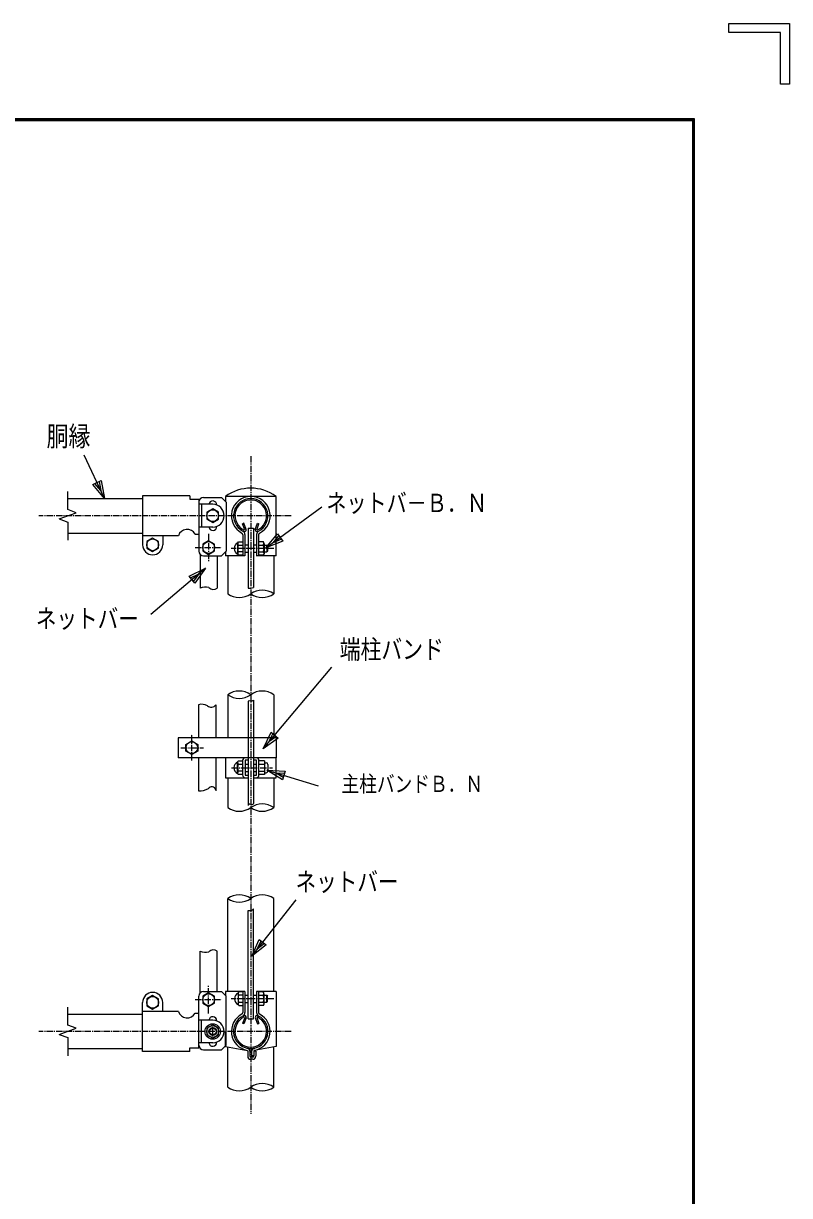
# Model space of a CAD drawing. Units: millimetres, scale not verified. Extents: x -4425 to 4425, y -3150 to 3150.
# Drawn here: x 2616 to 4425, y 380 to 3150 of the extents above; entities that cross this region are included whole.
import ezdxf
from ezdxf.enums import TextEntityAlignment as Align

# ---------------------------------------------------------------- set-up
doc = ezdxf.new("R2010")
doc.units = ezdxf.units.MM
doc.header["$LTSCALE"] = 20
for name, pattern in [('USER1', [1.125, 0.75, -0.125, 0.125, -0.125]), ('USER2', [2, 1.25, -0.25, 0.25, -0.25]), ('USER3', [0.375, 0.25, -0.125])]:
    doc.linetypes.add(name, pattern=pattern)
for name, color, linetype, lineweight in [('0-0_1', 7, 'Continuous', 25), ('0-1_CENTLN-L', 2, 'USER1', 25), ('0-2_0', 7, 'Continuous', 25), ('0-4_WAKU', 7, 'Continuous', 25), ('0-7_DEFPOINTS', 7, 'Continuous', 25)]:
    doc.layers.add(name, color=color, linetype=linetype, lineweight=lineweight)
doc.styles.add('ＭＳ ゴシック', font='')
doc.styles.get('ＭＳ ゴシック').set_extended_font_data('MS Gothic')

# ---------------------------------------------------------------- blocks, each defined once
blk = doc.blocks.new('C6')
at = {"layer": '0-0_1', "color": 4}
blk.add_line((157676.5, 103912.6), (155929.2, 105743.2), dxfattribs=at)
blk.add_lwpolyline([(157248.4, 104665.2), (157676.5, 103912.6), (156944.6, 104375.3)], close=True, dxfattribs=at)
blk.add_lwpolyline([(157172.5, 104592.7), (157386.5, 104216.4), (157020.6, 104447.8)], dxfattribs=at)
blk = doc.blocks.new('C7')
at = {"layer": '0-0_1', "color": 4}
blk.add_line((157722.2, 110823.7), (154673.5, 109612.2), dxfattribs=at)
blk.add_lwpolyline([(156864, 110708.7), (157722.2, 110823.7), (157019.1, 110318.3)], close=True, dxfattribs=at)
blk.add_lwpolyline([(156902.8, 110611.1), (157331.9, 110668.6), (156980.3, 110415.9)], dxfattribs=at)
blk = doc.blocks.new('C8')
at = {"layer": '0-0_1', "color": 4}
blk.add_line((114914.8, 103992.9), (118152.7, 107849.7), dxfattribs=at)
blk.add_lwpolyline([(115615.7, 104501.3), (114914.8, 103992.9), (115294.1, 104771.3)], close=True, dxfattribs=at)
blk.add_lwpolyline([(115535.3, 104568.8), (115184.8, 104314.6), (115374.5, 104703.8)], dxfattribs=at)
blk = doc.blocks.new('C4')
at = {"layer": '0-0_1', "color": 4}
blk.add_line((145241, 99399), (147344.1, 102056.1), dxfattribs=at)
blk.add_lwpolyline([(145927, 99927.3), (145241, 99399), (145597.6, 100188)], close=True, dxfattribs=at)
blk.add_lwpolyline([(145844.6, 99992.5), (145501.6, 99728.3), (145680, 100122.8)], dxfattribs=at)
blk = doc.blocks.new('C0')
at = {"layer": '0-0_1', "color": 4}
blk.add_line((137933.8, 113176.5), (136967.4, 115229), dxfattribs=at)
blk.add_lwpolyline([(137766, 114026), (137933.8, 113176.5), (137386, 113847)], close=True, dxfattribs=at)
blk.add_lwpolyline([(137671, 113981.2), (137754.9, 113556.5), (137481, 113891.8)], dxfattribs=at)
blk = doc.blocks.new('C35')
at = {"layer": '0-0_1', "color": 4}
blk.add_line((9928.44, 6638.88), (10068.65, 6816.03), dxfattribs=at)
blk.add_lwpolyline([(9974.17, 6674.11), (9928.44, 6638.88), (9952.22, 6691.48)], close=True, dxfattribs=at)
blk.add_lwpolyline([(9968.68, 6678.45), (9945.82, 6660.84), (9957.71, 6687.14)], dxfattribs=at)

msp = doc.modelspace()

# ---------------------------------------------------------------- linework, layer by layer
at = {"layer": '0-0_1', "color": 2, "linetype": 'USER1'}
for p, q in [((3152.58, 2127.65), (3152.58, 573.13)), ((3247.65, 1986.63), (2651.75, 1986.63)), ((3207.11, 1909.48), (3106.11, 1909.48)), ((3013.3, 1408.04), (3013.3, 1470.63)), ((2987.67, 1438.54), (3041.21, 1438.54)), ((3107.04, 1391.39), (3204.22, 1391.39)), ((3207.11, 845.45), (3106.11, 845.45)), ((3247.65, 768.3), (2651.75, 768.3))]:
    msp.add_line(p, q, dxfattribs=at)
at = {"layer": '0-0_1', "color": 4}
for p, q in [((2720.39, 2001.28), (2720.39, 2044.14)), ((2740.53, 1993.95), (2720.39, 2001.28)), ((2700.25, 1979.3), (2740.53, 1993.95)), ((2720.39, 782.96), (2720.39, 825.82)), ((2700.25, 760.98), (2740.53, 775.63)), ((2740.53, 775.63), (2720.39, 782.96))]:
    msp.add_line(p, q, dxfattribs=at)
at = {"layer": '0-0_1'}
for p, q in [((2720.39, 2027.34), (2897.26, 2027.34)), ((3212.37, 2032.7), (3092.8, 2032.7)), ((3092.8, 2032.7), (3092.8, 2021.02)), ((3212.37, 1986.63), (3212.37, 2032.7)), ((3062.81, 2003.02), (3048.88, 1994.98)), ((3048.88, 1994.98), (3048.88, 1978.9)), ((3076.74, 1994.98), (3062.81, 2003.02)), ((3076.74, 1978.9), (3076.74, 1994.98)), ((3048.88, 1978.9), (3062.81, 1970.86)), ((3062.81, 1970.86), (3076.74, 1978.9)), ((3136.46, 1968.96), (3133.24, 1967.78)), ((3138.38, 1953.66), (3133.24, 1967.78)), ((3141.77, 1954.37), (3136.46, 1968.96)), ((3163.4, 1954.37), (3168.71, 1968.96)), ((3166.79, 1953.66), (3171.93, 1967.78)), ((3168.71, 1968.96), (3171.93, 1967.78)), ((3212.37, 1892.34), (3212.37, 1986.63)), ((2720.39, 1945.91), (2897.26, 1945.91)), ((3134.05, 1942.1), (3134.05, 1892.34)), ((3138.98, 1942.22), (3138.98, 1892.34)), ((3146.16, 1957.14), (3146.16, 1815.54)), ((3146.16, 1957.14), (3159.01, 1957.14)), ((3159.01, 1957.14), (3159.01, 1817.42)), ((3166.19, 1942.22), (3166.19, 1892.34)), ((3171.12, 1942.1), (3171.12, 1892.34)), ((2920.91, 1934.22), (2906.98, 1926.18)), ((2906.98, 1926.18), (2906.98, 1910.1)), ((2934.84, 1926.18), (2920.91, 1934.22)), ((2934.84, 1910.1), (2934.84, 1926.18)), ((3053.13, 1927.77), (3039.2, 1919.73)), ((3039.2, 1919.73), (3039.2, 1903.65)), ((3067.06, 1919.73), (3053.13, 1927.77)), ((3067.06, 1903.65), (3067.06, 1919.73)), ((3121.94, 1922.71), (3123.59, 1925.55)), ((3121.94, 1896.26), (3121.94, 1922.71)), ((3123.23, 1917.52), (3134.05, 1917.52)), ((3123.59, 1925.55), (3134.05, 1925.55)), ((3138.98, 1918.05), (3146.16, 1918.05)), ((3159.01, 1918.05), (3166.19, 1918.05)), ((3181.73, 1925.55), (3171.01, 1925.55)), ((3171.01, 1917.51), (3181.73, 1917.51)), ((3183.87, 1921.57), (3183.87, 1896.09)), ((3183.87, 1917.51), (3190.3, 1917.51)), ((3190.3, 1917.51), (3192.44, 1915.37)), ((3190.3, 1917.51), (3190.3, 1901.45)), ((3192.44, 1915.37), (3192.44, 1903.6)), ((2906.98, 1910.1), (2920.91, 1902.06)), ((2920.91, 1902.06), (2934.84, 1910.1)), ((3032.77, 1896.02), (3032.77, 1816.04)), ((3039.2, 1903.65), (3053.13, 1895.61)), ((3053.13, 1895.61), (3067.06, 1903.65)), ((3073.49, 1892.34), (3073.49, 1816.04)), ((3092.8, 1901.26), (3092.8, 1892.34)), ((3138.98, 1892.34), (3092.8, 1892.34)), ((3098.16, 1892.34), (3098.16, 1802.34)), ((3134.05, 1901.45), (3123.23, 1901.45)), ((3138.98, 1900.91), (3146.16, 1900.91)), ((3159.01, 1900.91), (3166.19, 1900.91)), ((3212.37, 1892.34), (3165.44, 1892.34)), ((3171.01, 1901.45), (3181.73, 1901.45)), ((3181.73, 1893.41), (3171.01, 1893.41)), ((3183.87, 1901.45), (3190.3, 1901.45)), ((3192.44, 1903.6), (3190.3, 1901.45)), ((3207.01, 1892.34), (3207.01, 1802.34)), ((3098.16, 1563.89), (3098.16, 1462.11)), ((3159.01, 1551.32), (3159.01, 1306.57)), ((3207.01, 1563.89), (3207.01, 1462.11)), ((3029.37, 1540.32), (3029.37, 1462.11)), ((3070.08, 1540.32), (3070.08, 1462.11)), ((3146.16, 1548.54), (3146.16, 1302.4)), ((3212.37, 1462.11), (3212.37, 1414.97)), ((3212.37, 1414.97), (2981.16, 1414.97)), ((3029.37, 1414.97), (3029.37, 1336.75)), ((3070.08, 1414.97), (3070.08, 1336.75)), ((3092.8, 1414.97), (3092.8, 1367.82)), ((3133.3, 1414.97), (3092.8, 1414.97)), ((3146.16, 1414.97), (3133.3, 1414.97)), ((3171.87, 1414.97), (3159.01, 1414.97)), ((3121.51, 1404.62), (3123.16, 1407.47)), ((3121.51, 1378.17), (3121.51, 1404.62)), ((3122.8, 1399.43), (3133.3, 1399.43)), ((3123.16, 1407.47), (3133.3, 1407.47)), ((3133.3, 1408.54), (3133.3, 1374.25)), ((3139.3, 1399.96), (3146.16, 1399.96)), ((3159.01, 1399.96), (3165.87, 1399.96)), ((3171.87, 1374.25), (3171.87, 1408.54)), ((3184.73, 1407.46), (3171.87, 1407.46)), ((3171.87, 1399.42), (3184.56, 1399.42)), ((3184.73, 1407.46), (3184.73, 1375.32)), ((3184.73, 1403.18), (3189.01, 1403.18)), ((3193.3, 1398.89), (3193.3, 1383.89)), ((3092.8, 1367.82), (3133.3, 1367.82)), ((3098.16, 1367.82), (3098.16, 1297.11)), ((3133.3, 1383.36), (3122.8, 1383.36)), ((3133.3, 1367.82), (3146.16, 1367.82)), ((3139.3, 1382.82), (3146.16, 1382.82)), ((3139.3, 1373.82), (3146.16, 1373.82)), ((3159.01, 1382.82), (3165.87, 1382.82)), ((3159.01, 1367.82), (3171.87, 1367.82)), ((3171.87, 1383.36), (3184.56, 1383.36)), ((3184.73, 1375.32), (3171.87, 1375.32)), ((3184.73, 1379.61), (3189.01, 1379.61)), ((3207.01, 1367.82), (3207.01, 1297.11)), ((3098.16, 862.59), (3098.16, 1082.23)), ((3207.01, 862.59), (3207.01, 1082.23)), ((3146.16, 797.79), (3146.16, 1053.88)), ((3159.01, 797.79), (3159.01, 1058.27)), ((3032.77, 858.91), (3032.77, 957.65)), ((3073.49, 862.59), (3073.49, 957.65)), ((3053.13, 859.32), (3039.2, 851.28)), ((3067.06, 851.28), (3053.13, 859.32)), ((3138.98, 862.59), (3092.8, 862.59)), ((3092.8, 862.59), (3092.8, 853.67)), ((3134.05, 862.59), (3134.05, 812.83)), ((3138.98, 862.59), (3138.98, 812.71)), ((3166.19, 862.59), (3166.19, 812.71)), ((3212.37, 862.59), (3166.19, 862.59)), ((3181.81, 861.52), (3171.01, 861.52)), ((3171.12, 862.59), (3171.12, 812.83)), ((2920.91, 852.87), (2906.98, 844.83)), ((2906.98, 844.83), (2906.98, 828.75)), ((2934.83, 844.83), (2920.91, 852.87)), ((2934.83, 828.75), (2934.83, 844.83)), ((3039.2, 851.28), (3039.2, 835.2)), ((3039.2, 835.2), (3053.13, 827.16)), ((3053.13, 827.16), (3067.06, 835.2)), ((3067.06, 835.2), (3067.06, 851.28)), ((3122.58, 858.67), (3122.58, 832.22)), ((3122.58, 832.22), (3124.23, 829.38)), ((3134.05, 853.48), (3123.87, 853.48)), ((3123.87, 837.41), (3134.05, 837.41)), ((3138.98, 854.02), (3146.16, 854.02)), ((3138.98, 836.88), (3146.16, 836.88)), ((3159.01, 854.02), (3166.19, 854.02)), ((3159.01, 836.88), (3166.19, 836.88)), ((3171.01, 853.48), (3182.12, 853.48)), ((3171.01, 837.42), (3182.09, 837.42)), ((3183.87, 833.06), (3183.87, 857.36)), ((3183.87, 853.48), (3190.73, 853.48)), ((3183.87, 837.42), (3190.73, 837.42)), ((3192.44, 839.13), (3190.73, 837.42)), ((3192.44, 839.13), (3192.44, 851.76)), ((2720.39, 809.02), (2897.26, 809.02)), ((2906.98, 828.75), (2920.91, 820.71)), ((2920.91, 820.71), (2934.83, 828.75)), ((3124.23, 829.38), (3134.05, 829.38)), ((3182.4, 829.38), (3171.01, 829.38)), ((3138.38, 801.27), (3133.24, 787.15)), ((3136.46, 785.97), (3133.24, 787.15)), ((3141.77, 800.56), (3136.46, 785.97)), ((3146.16, 797.79), (3159.01, 797.79)), ((3163.4, 800.56), (3168.71, 785.97)), ((3166.79, 801.27), (3171.93, 787.15)), ((3168.71, 785.97), (3171.93, 787.15)), ((3092.8, 732.72), (3092.8, 768.3)), ((2720.39, 727.59), (2897.26, 727.59)), ((3092.8, 733.91), (3092.8, 732.72)), ((3092.8, 732.72), (3144.88, 722.82)), ((3098.16, 636.52), (3098.16, 731.7)), ((3145.51, 721.31), (3145.51, 709.38)), ((3150.44, 721.42), (3150.44, 709.38)), ((3154.73, 721.42), (3154.73, 710.45)), ((3159.66, 721.31), (3159.65, 709.38)), ((3164.58, 721.16), (3159.66, 721.16)), ((3212.32, 732.76), (3160.56, 723.06)), ((3164.58, 721.16), (3164.58, 709.38)), ((3207.01, 636.52), (3207.01, 731.77)), ((3157.51, 707.23), (3152.58, 707.23)), ((3157.51, 702.3), (3152.58, 702.3)), ((3159.65, 710.45), (3154.73, 710.45))]:
    msp.add_line(p, q, dxfattribs=at)
at = {"layer": '0-0_1', "color": 4}
for points in [[(2700.25, 1979.3), (2720.39, 1971.97), (2720.39, 1929.11)], [(2700.25, 760.98), (2720.39, 753.65), (2720.39, 710.79)]]:
    msp.add_lwpolyline(points, dxfattribs=at)
at = {"layer": '0-0_1'}
for points in [[(3134.05, 1893.41), (3123.59, 1893.41), (3121.94, 1896.26)], [(3212.37, 1462.11), (2981.16, 1462.11), (2981.16, 1414.97)], [(3171.87, 1367.82), (3212.37, 1367.82), (3212.37, 1414.97), (3171.87, 1414.97)], [(3146.16, 1408.97), (3139.3, 1408.97), (3139.3, 1373.82)], [(3159.01, 1373.82), (3165.87, 1373.82), (3165.87, 1408.97), (3159.01, 1408.97)], [(3133.3, 1375.32), (3123.16, 1375.32), (3121.51, 1378.17)], [(3134.05, 861.52), (3124.23, 861.52), (3122.58, 858.67)], [(3212.37, 862.59), (3212.37, 768.3), (3212.37, 732.77)], [(3190.73, 837.42), (3190.73, 853.48), (3192.44, 851.76)]]:
    msp.add_lwpolyline(points, dxfattribs=at)
msp.add_lwpolyline([(3013.3, 1422.45), (2999.37, 1430.5), (2999.37, 1446.58), (3013.3, 1454.62), (3027.23, 1446.58), (3027.23, 1430.5)], close=True, dxfattribs=at)
for centre in [(3062.81, 1986.94), (2920.91, 1918.14), (3053.13, 1911.69), (3013.3, 1438.54), (2920.91, 836.79), (3053.13, 843.24)]:
    msp.add_circle(centre, 13.93, dxfattribs=at)
for centre, radius, start, end in [((3152.58, 1949.67), 102.31, 54.24183, 125.75825), ((3152.58, 1986.63), 45.75, 297.13602, 242.86426), ((3152.58, 1986.63), 40.71, 296.23575, 242.80084), ((3152.58, 1986.63), 37.29, 294.33505, 245.82556), ((3129.76, 1942.1), 4.29, 0, 62.8646), ((3129.76, 1942.22), 9.21, 0, 62.80135), ((3137.58, 1953.47), 4.29, 245.55103, 10.6546), ((3167.58, 1953.45), 4.29, 169.34531, 287.95502), ((3175.41, 1942.22), 9.21, 117.19889, 180), ((3175.41, 1942.1), 4.29, 117.13589, 180), ((3128.13, 1909.48), 14.76, 114.79445, 245.20555), ((3147.41, 1926.28), 25.71, 187.97958, 199.90953), ((3147.66, 1909.48), 25.71, 161.79011, 198.20989), ((3168.74, 1909.57), 15.2, 328.00369, 31.54706), ((3178.85, 1921.57), 4.97, 305.37329, 54.19452), ((3147.41, 1892.69), 25.71, 160.09047, 172.02042), ((3179.67, 1897.44), 4.42, 297.11212, 62.81372), ((3139.73, 1408.54), 6.43, 90, 179.99992), ((3165.44, 1408.54), 6.43, 0, 90), ((3127.7, 1391.39), 14.76, 114.79445, 245.20555), ((3146.98, 1408.19), 25.71, 187.97958, 199.90953), ((3147.23, 1391.39), 25.71, 161.79011, 198.20989), ((3189.01, 1398.89), 4.29, 0, 90), ((3146.98, 1374.6), 25.71, 160.09047, 172.02042), ((3139.73, 1374.25), 6.43, 179.99992, 270), ((3165.44, 1374.25), 6.43, 270, 0), ((3189.01, 1383.89), 4.29, 270, 0), ((3128.78, 845.45), 14.76, 114.79445, 245.20555), ((3178.53, 857.36), 5.3, 311.91009, 51.71719), ((3148.05, 862.24), 25.71, 187.97958, 199.90953), ((3148.05, 828.65), 25.71, 160.09047, 172.02042), ((3148.3, 845.45), 25.71, 161.79011, 198.20989), ((3178.94, 833.06), 5.05, 313.18863, 52.72754), ((3164.97, 845.48), 18.92, 334.43368, 24.86078), ((3152.58, 768.3), 45.75, 117.13705, 258.90414), ((3152.58, 768.3), 40.71, 117.19945, 269.99872), ((3129.76, 812.83), 4.29, 297.13681, 0), ((3129.76, 812.71), 9.21, 297.19983, 0), ((3137.58, 801.46), 4.29, 349.3454, 114.44897), ((3152.58, 768.3), 40.71, 269.99872, 62.80228), ((3152.58, 768.3), 45.75, 281.09112, 62.86527), ((3167.58, 801.48), 4.29, 72.04499, 190.65469), ((3175.41, 812.71), 9.21, 180, 242.80228), ((3175.41, 812.83), 4.29, 180, 242.8653), ((3152.58, 768.3), 37.29, 114.17442, 65.66495), ((3143.37, 721.31), 2.14, 0, 78.90466), ((3143.37, 721.42), 7.07, 0, 78.87952), ((3161.8, 721.42), 7.07, 101.11607, 180), ((3161.8, 721.31), 2.14, 101.09083, 180), ((3152.58, 709.38), 7.07, 180, 270), ((3152.58, 709.38), 2.14, 180, 270), ((3157.51, 709.38), 7.07, 270, 0), ((3157.51, 709.38), 2.14, 270, 0)]:
    msp.add_arc(centre, radius, start, end, dxfattribs=at)
at = {"layer": '0-0_1', "color": 4}
for centre, radius, start, end in [((3045.01, 1780.5), 37.58, 76.84252, 108.99897), ((3064.13, 1827.83), 15.05, 225.44725, 308.45767), ((3125.37, 1841.26), 47.49, 235.03528, 304.96435), ((3145.77, 1863.02), 47.48, 270.46069, 286.18905), ((3179.8, 1763.42), 47.49, 55.0352, 124.96428), ((3179.8, 1841.26), 47.49, 235.03604, 304.96481), ((3125.37, 1524.98), 47.49, 55.0352, 124.96473), ((3125.37, 1602.81), 47.49, 235.03528, 304.96405), ((3179.8, 1524.98), 47.49, 55.0352, 124.96396), ((3153.33, 1556.79), 7.89, 267.52176, 316.03711), ((3036.85, 1512.64), 28.68, 62.15757, 105.12089), ((3059.25, 1546.98), 12.72, 224.93881, 328.44345), ((3150.08, 1539.67), 9.69, 72.5036, 113.87069), ((3031.73, 1377.99), 41.31, 266.71991, 300.14752), ((3060.53, 1335.45), 10.54, 24.96084, 139.69595), ((3150.26, 1300.72), 4.43, 58.06492, 157.77608), ((3154.88, 1308.34), 4.49, 239.35608, 336.83289), ((3179.8, 1258.19), 47.49, 55.0352, 124.96428), ((3125.37, 1336.03), 47.49, 235.03528, 304.96435), ((3179.8, 1336.03), 47.49, 235.03604, 304.96481), ((3125.37, 1043.32), 47.49, 55.0352, 124.96473), ((3125.37, 1121.15), 47.49, 235.03528, 304.96405), ((3179.8, 1043.32), 47.49, 55.0352, 124.96396), ((3149.08, 1066.34), 12.79, 256.76773, 320.89233), ((3045.01, 993.19), 37.58, 251.00103, 283.15748), ((3064.13, 945.86), 15.05, 51.54233, 134.55275), ((3179.8, 597.6), 47.49, 55.0352, 124.96428), ((3125.37, 675.44), 47.49, 235.03528, 304.96435), ((3179.8, 675.44), 47.49, 235.03604, 304.96481)]:
    msp.add_arc(centre, radius, start, end, dxfattribs=at)
at = {"layer": '0-1_CENTLN-L'}
for p, q in [((3053.13, 1944.25), (3053.13, 1876.99)), ((3021.16, 1911.69), (3083.78, 1911.69)), ((3053.13, 810.68), (3053.13, 877.94)), ((3021.16, 843.24), (3083.78, 843.24))]:
    msp.add_line(p, q, dxfattribs=at)
at = {"layer": '0-2_0'}
for p, q in [((3008.63, 2034.24), (2897.26, 2034.24)), ((3008.63, 2034.24), (3008.63, 2025.86)), ((3008.63, 2025.86), (3030.13, 2025.86)), ((3030.13, 2025.86), (3030.13, 1943.34)), ((3062.81, 2013.82), (3030.13, 2013.82)), ((3036.58, 2013.82), (3036.58, 1960.07)), ((2981.67, 1939.64), (2897.26, 1939.64)), ((2944.56, 1939.64), (2944.56, 1918.14)), ((3021.13, 1943.34), (3030.13, 1943.34)), ((3062.81, 1960.07), (3030.13, 1960.07)), ((2897.26, 815.29), (2897.26, 836.79)), ((2944.56, 815.29), (2944.56, 836.79)), ((2897.26, 720.69), (2897.26, 815.29)), ((2981.67, 815.29), (2897.26, 815.29)), ((3021.13, 811.59), (3030.13, 811.59)), ((3030.13, 729.07), (3030.13, 811.59)), ((3062.81, 794.87), (3030.13, 794.87)), ((3036.58, 741.12), (3036.58, 794.87)), ((3008.63, 720.69), (2897.26, 720.69)), ((3062.81, 741.12), (3030.13, 741.12))]:
    msp.add_line(p, q, dxfattribs=at)
at = {"layer": '0-2_0', "color": 2}
for p, q in [((3040.88, 2029.94), (3083.88, 2029.94)), ((3083.88, 2029.94), (3094.63, 2019.19)), ((3030.13, 2019.19), (3030.13, 1903.09)), ((3094.63, 2019.19), (3094.63, 1903.09)), ((3040.88, 1892.34), (3083.88, 1892.34)), ((3083.88, 1892.34), (3094.63, 1903.09)), ((3040.88, 862.59), (3083.88, 862.59)), ((3083.88, 862.59), (3094.63, 851.84)), ((3030.13, 735.74), (3030.13, 851.84)), ((3094.63, 735.74), (3094.63, 851.84)), ((3040.88, 724.99), (3083.88, 724.99)), ((3083.88, 724.99), (3094.63, 735.74))]:
    msp.add_line(p, q, dxfattribs=at)
at = {"layer": '0-2_0', "linetype": 'USER3'}
for p, q in [((3092.8, 2029.28), (3092.8, 2021.02)), ((3092.8, 1901.26), (3092.8, 1892.34))]:
    msp.add_line(p, q, dxfattribs=at)
at = {"layer": '0-2_0', "color": 2, "linetype": 'USER2'}
msp.add_line((3062.81, 756.7), (3062.81, 779.28), dxfattribs=at)
at = {"layer": '0-2_0'}
for points in [[(2897.26, 2034.24), (2897.26, 1939.64), (2897.26, 1918.14)], [(3008.63, 720.69), (3008.63, 729.07), (3030.13, 729.07)]]:
    msp.add_lwpolyline(points, dxfattribs=at)
msp.add_lwpolyline([(3062.81, 751.87), (3076.77, 759.93), (3076.77, 776.05), (3062.81, 784.12), (3048.84, 776.05), (3048.84, 759.93)], close=True, dxfattribs=at)
for radius in [18.27, 13.96, 9.14, 9.14, 9.14, 9.14, 7.72]:
    msp.add_circle((3062.81, 767.99), radius, dxfattribs=at)
at = {"layer": '0-2_0', "color": 2}
for centre, radius, start, end in [((3040.88, 2019.19), 10.75, 90, 180), ((3062.81, 2012.74), 9.14, 356.73321, 173.24367), ((3062.81, 1961.14), 9.14, 186.75633, 3.26679), ((3040.88, 1903.09), 10.75, 180, 270), ((3040.88, 851.84), 10.75, 90, 180), ((3040.88, 735.74), 10.75, 180, 270)]:
    msp.add_arc(centre, radius, start, end, dxfattribs=at)
at = {"layer": '0-2_0'}
for centre, radius, start, end in [((3062.81, 1986.94), 26.88, 270, 90), ((3002.18, 1933.19), 21.5, 28.15683, 162.5424), ((2920.91, 1918.14), 23.65, 180, 0), ((2920.91, 836.79), 23.65, 0, 180), ((3002.18, 821.74), 21.5, 197.4576, 331.84317), ((3062.81, 793.79), 9.14, 356.73321, 173.24367), ((3062.81, 767.99), 26.88, 270, 90), ((3062.81, 742.19), 9.14, 186.75633, 3.26679)]:
    msp.add_arc(centre, radius, start, end, dxfattribs=at)
at = {"layer": '0-4_WAKU'}
for p, q in [((4281.87, 3150.24), (4425.12, 3150.24)), ((4403.63, 3006.99), (4403.63, 3128.75)), ((-4047.88, 2923.24), (4198.12, 2923.24))]:
    msp.add_line(p, q, dxfattribs=at)
for points in [[(4403.63, 3128.75), (4281.87, 3128.75), (4281.87, 3150.24)], [(4425.12, 3150.24), (4425.12, 3006.99), (4403.63, 3006.99)], [(4198.12, 2923.24), (4198.12, -2922.76), (-4047.88, -2922.76)], [(4196.12, 2921.24), (4196.12, -2920.76), (-4045.88, -2920.76)], [(-4045.88, -2920.76), (-4045.88, 2921.24), (4196.12, 2921.24)]]:
    msp.add_lwpolyline(points, dxfattribs=at)
msp.add_lwpolyline([(-4049.88, 2925.24), (4200.12, 2925.24), (4200.12, -2924.76), (-4049.88, -2924.76)], close=True, dxfattribs=at)
at = {"layer": '0-7_DEFPOINTS'}
msp.add_line((3159.01, 1414.97), (3015.71, 1414.97), dxfattribs=at)

# ---------------------------------------------------------------- block references
at = {"layer": '0-2_0'}
for name, p, xscale, yscale in [('C0', (-4089.38, -3631.49), 0.05, 0.05), ('C8', (-2563.64, -3763.49), 0.05, 0.05), ('C35', (-4291.44, -4032.84), 0.75, 0.75)]:
    msp.add_blockref(name, p, dxfattribs=dict(at, xscale=xscale, yscale=yscale))
at = {"layer": '0-2_0', "xscale": 0.05, "yscale": 0.05}
for name, p, rotation in [('C7', (9431.29, 9253.83), 194.53655), ('C4', (11145.96, 5302.03), 168.61777), ('C6', (7488.97, 9792.03), 209.5339)]:
    msp.add_blockref(name, p, dxfattribs=dict(at, rotation=rotation))

# ---------------------------------------------------------------- texts
at = {"layer": '0-0_1', "color": 4, "style": 'ＭＳ ゴシック', "width": 0.8}
for s, height, p in [('胴縁', 47.35, (2670.46, 2136.79)), ('ネットバ－Ｂ．Ｎ', 43.48, (3331.1, 1982.31)), ('ネットバー', 44.57, (2645.02, 1708.07)), ('端柱バンド', 45.1, (3362.59, 1635.22)), ('主柱バンドＢ．Ｎ', 38.29, (3366.91, 1322.46)), ('ネットバー', 44.57, (3258.35, 1086.33))]:
    msp.add_text(s, height=height, dxfattribs=at).set_placement(p, align=Align.BOTTOM_LEFT)

doc.saveas('drawing.dxf')
